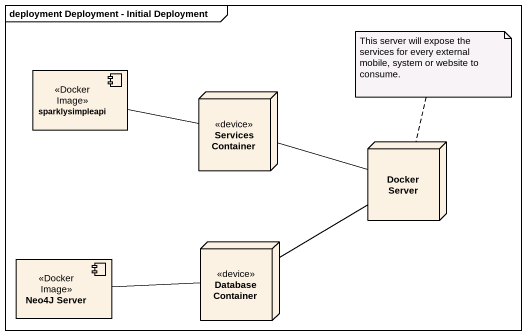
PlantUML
@startuml
mainframe deployment Deployment - Initial Deployment
component sparklysimpleapi <<Docker Image>>
node "Services Container" as Services_Container <<device>>
node "Docker Server" as Docker_Server
node "Database Container" as Database_Container <<device>>
component "Neo4J Server" as Neo4J_Server <<Docker Image>>
sparklysimpleapi -right- Services_Container
Services_Container -right- Docker_Server
Database_Container -right- Docker_Server
Neo4J_Server -right- Database_Container
note top of Docker_Server : This server will expose the services for every external mobile, system or website to consume.
@enduml
